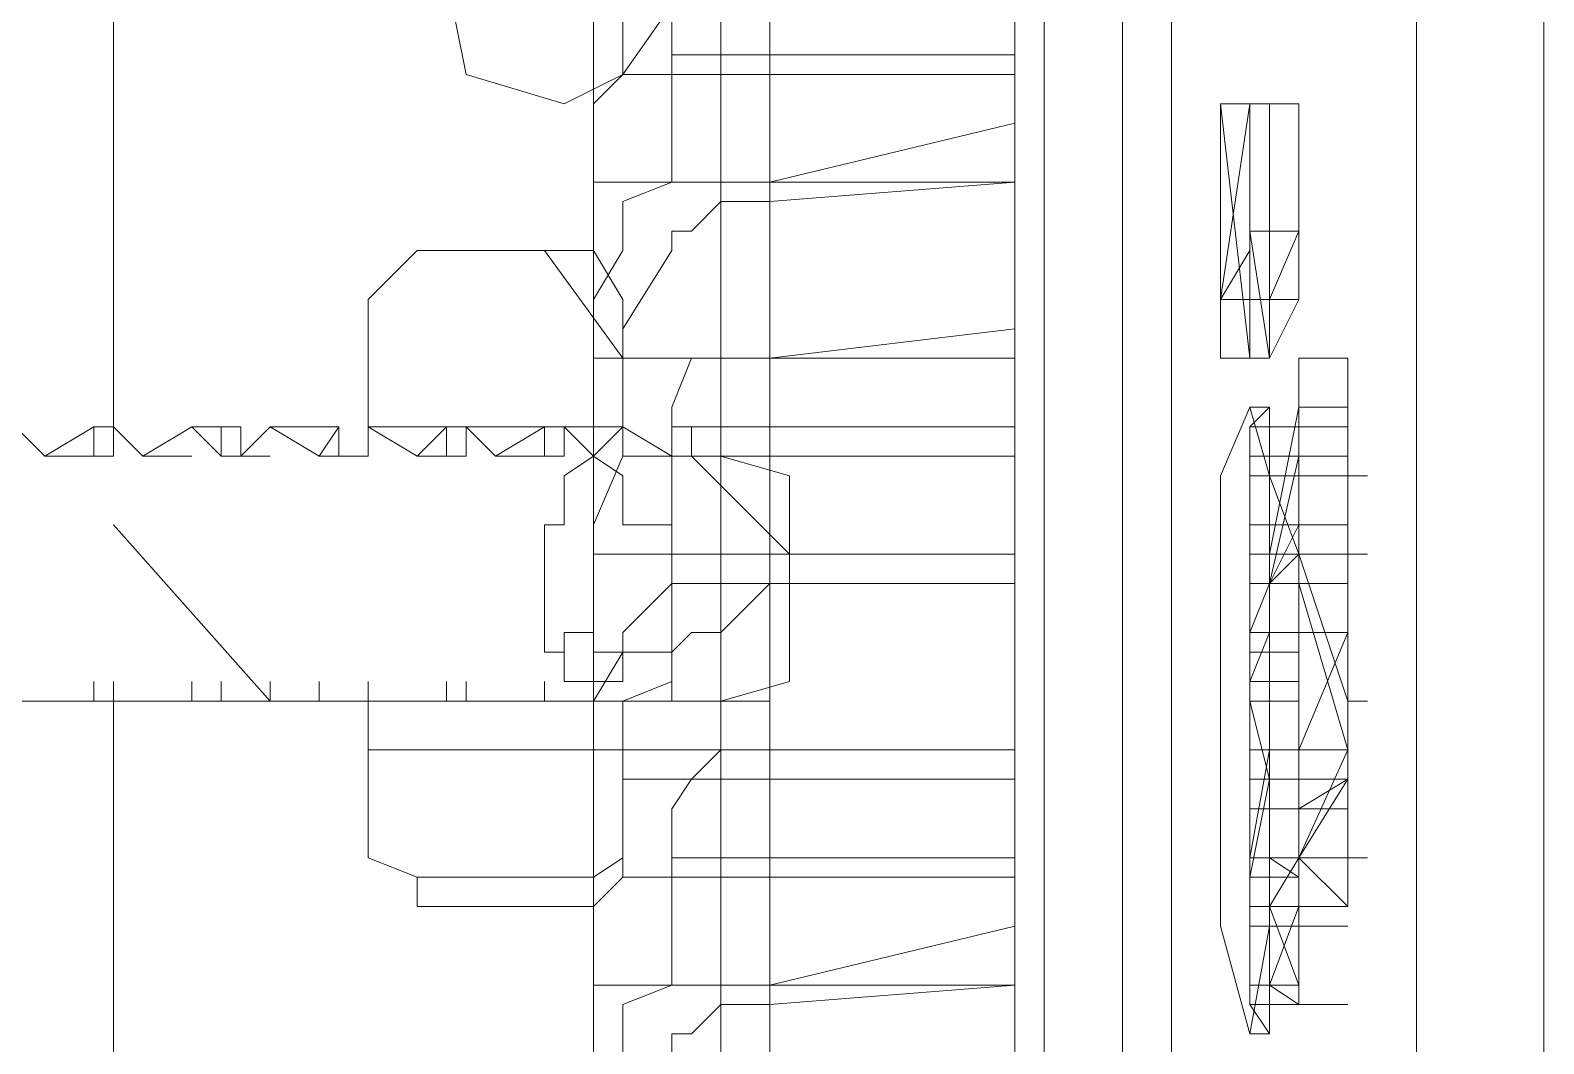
# Model space of a CAD drawing. Header units: millimetres. Extents: x 40 to 176, y -32 to 59.
# Drawn here: x 117.5435 to 117.7593, y -2.0453 to -1.9007 of the extents above; entities that cross this region are included whole.
import ezdxf

# ---------------------------------------------------------------- set-up
doc = ezdxf.new("R2010")
doc.units = ezdxf.units.MM
doc.layers.add('15 - Quadro de medição', color=6, linetype='Continuous')

msp = doc.modelspace()

# ---------------------------------------------------------------- linework, layer by layer
at = {"layer": '15 - Quadro de medição', "color": 7, "linetype": 'Continuous', "lineweight": 20, "true_color": 0x000007}
for points in [[(117.64893, -2.2897), (117.64893, -2.28691), (117.64893, 1.40333)], [(117.64893, 1.25667), (117.64893, -1.96425), (117.64893, -1.96425)], [(117.71737, 1.22874), (117.71318, 1.22455), (117.7062, 1.20639), (117.7062, -2.23243), (117.71737, -2.25478), (117.75927, -2.25478)], [(117.7062, 1.16029), (117.69921, 1.16029), (117.69921, -2.19053), (117.7062, -2.19053)], [(117.55535, -1.29241), (117.55535, -1.96146), (117.55535, -1.96146)], [(117.74112, -2.05365), (117.74112, -1.643), (117.74112, -1.643)], [(117.68804, -1.72541), (117.68804, -2.19053), (117.68804, -2.22545), (117.69223, -2.23942), (117.74112, -2.23942), (117.74112, -2.17936), (117.73832, -2.17936), (117.73832, -2.07879), (117.74112, -2.07879), (117.74112, -2.05365), (117.7495, -2.05365)], [(117.62379, -1.73519), (117.62379, -2.24361), (117.62379, -2.24361)], [(117.64195, -1.74357), (117.64195, -2.2478), (117.64195, -2.2478)], [(117.75927, -2.05784), (117.75927, -1.87905), (117.75927, -1.87905)], [(117.64893, -1.92515), (117.64893, -1.89023), (117.64195, -1.89023), (117.63776, -1.89302), (117.63496, -1.89721), (117.63496, -1.90419), (117.63496, -1.92235), (117.62798, -1.92515), (117.62798, -1.93213), (117.62379, -1.93911), (117.62379, -1.94749)], [(117.68385, -1.91397), (117.68385, -1.89023), (117.68385, -1.89023)], [(117.62798, -1.89302), (117.62798, -1.90699), (117.62798, -1.90699)], [(117.68385, -1.90419), (117.63496, -1.90419), (117.63496, -1.90419)], [(117.64893, -1.92235), (117.62379, -1.92235), (117.62379, -1.91118), (117.62798, -1.90699), (117.68385, -1.90699)], [(117.71737, -1.91118), (117.71318, -1.91118), (117.71318, -1.93911), (117.71737, -1.93911)], [(117.71318, -1.93911), (117.71737, -1.91118), (117.71737, -1.91118)], [(117.71737, -1.94749), (117.71737, -1.91118), (117.71737, -1.93213), (117.71318, -1.93911), (117.71318, -1.91118), (117.71318, -1.94749)], [(117.71318, -1.94749), (117.71318, -1.91118), (117.71318, -1.91118)], [(117.71318, -1.91118), (117.71737, -1.91118), (117.71737, -1.91118)], [(117.71737, -1.94749), (117.71737, -1.91118), (117.71737, -1.91118)], [(117.71737, -1.91118), (117.72016, -1.91118), (117.72016, -1.91118)], [(117.72016, -1.91118), (117.71737, -1.91118), (117.71737, -1.91118)], [(117.72436, -1.91118), (117.72016, -1.91118), (117.72016, -1.91118)], [(117.72016, -1.91118), (117.72436, -1.91118), (117.72436, -1.91118)], [(117.64893, -1.92235), (117.68385, -1.91397), (117.68385, -1.91397)], [(117.68385, -1.91397), (117.68385, -1.9433), (117.68385, -1.9433)], [(117.64893, -1.92235), (117.63496, -1.92235), (117.63496, -1.92235)], [(117.68385, -1.92235), (117.64893, -1.92235), (117.64893, -1.92235)], [(117.68385, -1.92235), (117.64893, -1.92515), (117.64893, -1.92515)], [(117.68385, -1.9433), (117.68385, -1.94749), (117.62798, -1.94749), (117.62798, -1.9433), (117.63496, -1.93213), (117.63496, -1.92934), (117.63776, -1.92934), (117.64195, -1.92515), (117.64893, -1.92515)], [(117.71737, -1.92934), (117.72016, -1.94749), (117.72016, -1.92934), (117.72016, -1.9433), (117.72016, -1.92934)], [(117.72016, -1.92934), (117.72436, -1.92934), (117.72436, -1.92934)], [(117.72436, -1.92934), (117.72016, -1.92934), (117.72016, -1.92934)], [(117.72016, -1.92934), (117.72016, -1.93911), (117.72436, -1.92934)], [(117.72016, -1.93911), (117.72016, -1.92934), (117.72016, -1.92934)], [(117.72436, -1.93911), (117.72436, -1.92934), (117.72436, -1.92934)], [(117.59865, -1.93213), (117.59166, -1.93911), (117.59166, -1.93911)], [(117.59865, -1.93213), (117.62379, -1.93213), (117.62379, -1.93213)], [(117.62798, -1.94749), (117.6168, -1.93213), (117.6168, -1.93213)], [(117.62798, -1.93911), (117.62379, -1.93213), (117.62379, -1.93213)], [(117.59166, -1.95727), (117.59166, -1.93911), (117.59166, -1.93911)], [(117.62798, -1.95727), (117.62798, -1.93911), (117.62798, -1.93911)], [(117.71318, -1.93911), (117.71318, -1.94749), (117.71318, -1.94749)], [(117.71318, -1.93911), (117.71318, -1.94749), (117.71318, -1.94749)], [(117.71737, -1.94749), (117.71318, -1.94749), (117.71318, -1.93911)], [(117.71737, -1.94749), (117.71737, -1.93911), (117.71737, -1.93911)], [(117.71737, -1.94749), (117.71737, -1.93911), (117.71737, -1.93911)], [(117.71737, -1.93911), (117.72016, -1.93911), (117.72016, -1.93911)], [(117.71737, -1.94749), (117.71737, -1.93911), (117.71737, -1.93911)], [(117.72016, -1.93911), (117.72016, -1.94749), (117.72016, -1.94749)], [(117.68385, -1.9433), (117.64893, -1.94749), (117.63776, -1.94749), (117.63496, -1.95448), (117.63496, -1.95727), (117.68385, -1.95727)], [(117.68385, -1.9433), (117.64893, -1.94749), (117.64893, -1.94749)], [(117.64893, -1.94749), (117.62379, -1.94749), (117.62379, -1.94749)], [(117.62798, -1.94749), (117.62798, -1.96146), (117.68385, -1.96146), (117.68385, -1.94749)], [(117.64893, -1.94749), (117.64893, -1.97962), (117.64893, -1.97962)], [(117.71318, -1.94749), (117.71737, -1.94749), (117.71737, -1.94749)], [(117.71737, -1.94749), (117.72016, -1.94749), (117.72016, -1.94749)], [(117.72016, -1.9866), (117.72016, -1.97962), (117.72016, -1.97543), (117.72436, -1.95448), (117.72436, -1.94749)], [(117.72436, -1.94749), (117.73134, -1.94749), (117.73134, -1.94749)], [(117.73134, -1.95448), (117.73134, -1.94749), (117.72436, -1.94749), (117.72436, -1.95448), (117.72436, -1.94749)], [(117.73134, -1.95448), (117.73134, -1.94749), (117.72436, -1.94749), (117.72436, -1.95448)], [(117.72436, -1.94749), (117.72436, -1.95448), (117.72436, -1.95448)], [(117.72436, -1.94749), (117.72436, -1.95448), (117.72436, -1.95448)], [(117.72436, -1.94749), (117.73134, -1.94749), (117.73134, -1.94749)], [(117.72016, -1.95448), (117.71737, -1.95448), (117.71737, -1.95448)], [(117.72016, -1.97543), (117.72436, -1.97543), (117.72436, -1.95448)], [(117.72436, -1.96425), (117.72436, -1.95448), (117.73134, -1.95448)], [(117.73134, -1.95448), (117.73134, -1.96425), (117.73134, -1.96425)], [(117.50925, -1.99638), (117.64195, -1.99638), (117.65172, -1.99359), (117.65172, -1.96425), (117.64195, -1.96146), (117.63776, -1.96146), (117.63776, -1.95727), (117.63496, -1.95727), (117.63496, -1.96146), (117.62798, -1.95727), (117.62379, -1.96146), (117.6196, -1.95727), (117.6196, -1.96146), (117.6168, -1.96146), (117.6168, -1.95727), (117.60982, -1.96146), (117.60563, -1.95727), (117.60563, -1.96146), (117.60284, -1.96146), (117.60284, -1.95727), (117.59865, -1.96146), (117.59166, -1.95727), (117.59166, -1.96146), (117.58747, -1.96146), (117.58747, -1.95727), (117.58468, -1.96146), (117.5777, -1.95727), (117.57351, -1.96146), (117.57351, -1.95727), (117.57071, -1.95727), (117.57071, -1.96146), (117.56652, -1.95727), (117.55954, -1.96146), (117.55535, -1.95727), (117.55535, -1.96146), (117.55255, -1.96146), (117.55255, -1.95727), (117.54557, -1.96146), (117.54138, -1.95727)], [(117.55255, -1.95727), (117.55535, -1.95727), (117.55535, -1.95727)], [(117.55535, -1.96146), (117.55535, -1.95727), (117.55535, -1.95727)], [(117.56652, -1.95727), (117.57071, -1.95727), (117.57071, -1.95727)], [(117.57071, -1.95727), (117.57351, -1.95727), (117.57351, -1.95727)], [(117.5777, -1.95727), (117.58468, -1.95727), (117.58468, -1.95727)], [(117.58468, -1.95727), (117.58747, -1.95727), (117.58747, -1.95727)], [(117.58747, -1.96146), (117.59166, -1.96146), (117.59166, -1.95727)], [(117.59166, -1.95727), (117.59865, -1.95727), (117.59865, -1.95727)], [(117.59166, -1.95727), (117.62379, -1.95727), (117.62379, -1.95727)], [(117.59166, -1.96146), (117.59166, -1.95727), (117.59166, -1.95727)], [(117.60284, -1.95727), (117.60563, -1.95727), (117.60563, -1.95727)], [(117.60563, -1.96146), (117.60563, -1.95727), (117.60563, -1.95727)], [(117.6168, -1.95727), (117.6196, -1.95727), (117.6196, -1.95727)], [(117.62379, -1.95727), (117.62798, -1.95727), (117.62798, -1.95727)], [(117.62379, -1.95727), (117.62379, -1.96146), (117.62379, -1.96146)], [(117.62798, -1.96146), (117.62798, -1.95727), (117.62798, -1.95727)], [(117.62798, -1.96146), (117.62798, -1.95727), (117.62798, -1.95727)], [(117.63496, -1.97962), (117.63496, -1.95727), (117.63496, -1.95727)], [(117.71737, -1.95727), (117.71737, -1.97124), (117.71737, -1.97124)], [(117.72016, -1.97124), (117.72016, -1.95727), (117.72436, -1.95727), (117.72436, -1.97124)], [(117.72016, -1.95727), (117.72436, -1.95727), (117.72436, -1.95727)], [(117.72016, -1.95727), (117.72016, -1.97543), (117.72016, -1.97543)], [(117.72016, -1.97124), (117.72016, -1.95727), (117.72016, -1.95727)], [(117.72436, -1.95727), (117.72016, -1.95727), (117.72016, -1.95727)], [(117.72436, -1.95727), (117.72016, -1.95727), (117.72016, -1.95727)], [(117.72016, -1.95727), (117.72436, -1.95727), (117.72436, -1.95727)], [(117.72016, -1.95727), (117.72016, -1.97543), (117.72016, -1.97124), (117.72436, -1.97124)], [(117.72016, -1.95727), (117.72436, -1.95727), (117.72436, -1.95727)], [(117.72436, -1.95727), (117.72016, -1.95727), (117.72016, -1.95727)], [(117.72436, -1.95727), (117.72436, -1.97543), (117.72016, -1.97543), (117.72016, -1.97962)], [(117.72436, -1.95727), (117.72436, -1.96146), (117.72436, -1.96146)], [(117.72436, -1.95727), (117.72436, -1.96146), (117.73134, -1.96146), (117.73134, -1.95727), (117.72436, -1.95727), (117.72436, -1.96146)], [(117.73134, -1.97543), (117.73134, -1.96146), (117.73134, -1.95727), (117.72436, -1.95727), (117.72436, -1.96146)], [(117.72436, -1.97543), (117.72436, -1.95727), (117.72436, -1.95727)], [(117.72436, -1.95727), (117.72436, -1.96146), (117.72436, -1.96146)], [(117.72436, -1.95727), (117.73134, -1.95727), (117.73134, -1.95727)], [(117.54557, -1.96146), (117.55255, -1.96146), (117.55255, -1.96146)], [(117.55954, -1.96146), (117.56652, -1.96146), (117.56652, -1.96146)], [(117.57071, -1.96146), (117.57351, -1.96146), (117.57351, -1.96146)], [(117.57351, -1.96146), (117.5777, -1.96146), (117.5777, -1.96146)], [(117.58468, -1.96146), (117.58747, -1.96146), (117.58747, -1.96146)], [(117.59865, -1.96146), (117.60284, -1.96146), (117.60284, -1.96146)], [(117.60982, -1.96146), (117.6168, -1.96146), (117.6168, -1.96146)], [(117.62798, -1.96146), (117.62379, -1.97124), (117.62379, -1.97543)], [(117.63776, -1.96146), (117.64195, -1.96146), (117.64893, -1.96146)], [(117.65172, -1.97543), (117.63776, -1.96146), (117.63776, -1.96146)], [(117.68385, -1.96146), (117.68385, -1.97543), (117.68385, -1.97543)], [(117.71737, -1.96425), (117.71737, -1.96146), (117.72016, -1.96146)], [(117.71737, -1.96146), (117.72016, -1.96146), (117.72436, -1.96146)], [(117.72016, -1.96146), (117.71737, -1.96146), (117.71737, -1.96146)], [(117.72016, -1.96146), (117.71737, -1.96146), (117.71737, -1.96146)], [(117.72016, -1.97124), (117.72016, -1.96146), (117.72436, -1.96146)], [(117.72016, -1.97962), (117.72436, -1.96146), (117.72436, -1.96146)], [(117.72436, -1.96146), (117.72436, -1.97962), (117.72436, -1.97962)], [(117.72436, -1.96146), (117.73134, -1.96146), (117.73134, -1.96146)], [(117.71737, -1.96425), (117.71737, -1.97543), (117.72016, -1.97543), (117.72016, -1.96425)], [(117.72016, -1.97543), (117.71737, -1.97543), (117.71737, -1.96425), (117.72016, -1.96425)], [(117.72016, -1.96425), (117.71737, -1.96425), (117.71737, -1.96425)], [(117.71737, -1.96425), (117.71737, -1.97124), (117.72016, -1.97124), (117.72016, -1.96425)], [(117.71737, -1.96425), (117.71737, -1.97543), (117.72016, -1.97543)], [(117.71737, -1.97124), (117.71737, -1.96425), (117.72016, -1.96425), (117.72016, -1.97543)], [(117.72436, -1.96425), (117.72016, -1.96425), (117.72016, -1.96425)], [(117.72436, -1.96425), (117.72436, -1.97962), (117.72016, -1.97962), (117.72016, -1.96425)], [(117.72436, -1.97543), (117.73134, -1.97543), (117.73134, -1.96425)], [(117.73134, -1.96425), (117.72436, -1.96425), (117.72436, -1.97543)], [(117.72436, -1.96425), (117.73134, -1.96425), (117.73134, -1.96425)], [(117.72436, -1.96425), (117.73134, -1.96425), (117.73134, -1.96425)], [(117.73134, -1.96425), (117.73413, -1.96425), (117.73413, -1.96425)], [(117.58468, -1.99638), (117.5777, -1.99638), (117.55535, -1.97124)], [(117.72016, -1.97124), (117.72016, -1.97543), (117.72016, -1.97124), (117.71737, -1.97124), (117.71737, -1.97543)], [(117.72016, -1.97124), (117.72436, -1.97124), (117.72436, -1.97124)], [(117.72016, -1.97124), (117.72436, -1.97124), (117.72436, -1.97124)], [(117.72016, -1.97124), (117.72436, -1.97124), (117.72436, -1.97124)], [(117.72016, -1.97124), (117.72436, -1.97124), (117.72436, -1.97124)], [(117.72016, -1.97124), (117.72436, -1.97124), (117.72436, -1.97124)], [(117.72016, -1.97124), (117.72436, -1.97124), (117.72436, -1.97124)], [(117.72436, -1.97124), (117.72016, -1.97962), (117.72016, -1.97543)], [(117.72016, -1.97124), (117.72436, -1.97124), (117.72436, -1.97124)], [(117.73134, -1.97124), (117.72436, -1.97124), (117.72436, -1.97124)], [(117.72436, -1.97124), (117.72436, -1.9866), (117.72436, -1.97962), (117.72436, -1.9894), (117.72436, -1.97543), (117.72436, -1.97962)], [(117.72436, -1.97124), (117.72436, -1.97962), (117.72436, -1.97962)], [(117.64893, -1.97543), (117.62379, -1.97543), (117.62379, -1.97543)], [(117.64893, -1.97543), (117.68385, -1.97543), (117.68385, -1.97543)], [(117.68385, -1.97543), (117.68385, -2.00336), (117.68385, -2.00336)], [(117.72016, -1.97543), (117.72016, -2.02152), (117.71737, -2.02152), (117.71737, -1.97543), (117.72016, -1.97543), (117.72016, -1.9866), (117.71737, -1.99359), (117.71737, -1.99638), (117.72016, -2.00755), (117.72016, -2.02152)], [(117.72016, -1.97543), (117.72016, -1.9866), (117.71737, -1.99359), (117.71737, -1.99638), (117.72016, -2.00755), (117.72016, -2.02152)], [(117.71737, -1.97543), (117.72016, -1.97543), (117.72016, -1.97543)], [(117.71737, -1.97543), (117.72016, -1.97543), (117.72016, -1.97543)], [(117.72016, -1.97962), (117.72436, -1.97962), (117.72436, -1.97543)], [(117.72016, -1.97543), (117.72436, -1.97543), (117.72436, -1.97543)], [(117.72016, -1.97543), (117.72436, -1.97543), (117.72436, -1.97962), (117.72016, -1.97962)], [(117.72436, -1.97543), (117.72016, -1.97543), (117.72016, -1.97543)], [(117.72016, -1.97543), (117.72436, -1.97543), (117.72436, -1.97543)], [(117.72436, -1.97962), (117.72436, -1.97543), (117.72436, -1.97543)], [(117.72436, -1.97543), (117.73134, -1.97543), (117.73134, -1.99638)], [(117.73134, -1.97543), (117.72436, -1.97543), (117.72436, -1.97543)], [(117.72436, -1.97543), (117.72436, -1.97962), (117.72436, -1.97962)], [(117.72436, -1.97543), (117.73134, -1.97543), (117.73134, -1.97543)], [(117.72436, -1.97543), (117.73134, -1.97543), (117.73134, -1.97543)], [(117.73134, -1.99638), (117.72436, -1.97543), (117.72436, -1.97543)], [(117.72436, -1.97543), (117.73134, -1.97543), (117.73134, -1.97543)], [(117.73134, -1.97962), (117.73134, -1.97543), (117.73134, -1.97543)], [(117.73134, -1.97543), (117.73413, -1.97543), (117.73413, -1.97543)], [(117.64893, -1.97962), (117.63496, -1.97962), (117.62798, -1.9866), (117.62798, -1.9894), (117.62379, -1.99638), (117.62379, -2.00336)], [(117.68385, -2.00755), (117.62798, -2.00755), (117.62798, -1.99638), (117.63496, -1.99359), (117.63496, -1.9894), (117.63776, -1.9866), (117.64195, -1.9866), (117.64893, -1.97962)], [(117.68385, -1.97962), (117.64893, -1.97962), (117.64893, -1.97962)], [(117.68385, -1.97962), (117.64893, -1.97962), (117.64893, -1.97962)], [(117.72016, -1.9866), (117.71737, -1.9866), (117.71737, -1.97962)], [(117.71737, -1.9866), (117.71737, -1.97962), (117.72016, -1.97962), (117.72016, -1.9866)], [(117.72016, -1.97962), (117.72016, -1.9894), (117.72016, -1.97962), (117.71737, -1.9866), (117.71737, -1.97962), (117.72016, -1.97962), (117.72016, -1.9894)], [(117.71737, -1.9894), (117.71737, -1.97962), (117.71737, -1.97962)], [(117.71737, -1.97962), (117.71737, -1.9894), (117.71737, -1.9894)], [(117.71737, -1.9866), (117.71737, -1.97962), (117.71737, -1.97962)], [(117.72016, -1.97962), (117.71737, -1.97962), (117.71737, -1.97962)], [(117.71737, -1.97962), (117.71737, -1.9866), (117.71737, -1.9866)], [(117.71737, -1.97962), (117.72016, -1.97962), (117.72016, -1.97962)], [(117.71737, -1.97962), (117.72016, -1.97962), (117.72016, -1.97962)], [(117.71737, -1.97962), (117.72016, -1.97962), (117.72436, -1.97962)], [(117.72016, -1.97962), (117.71737, -1.97962), (117.71737, -1.97962)], [(117.72016, -1.97962), (117.71737, -1.97962), (117.71737, -1.97962)], [(117.72016, -1.97962), (117.72436, -1.97962), (117.72436, -1.97962)], [(117.72016, -1.97962), (117.72016, -1.9894), (117.72436, -1.9894), (117.72436, -1.97962)], [(117.72016, -1.97962), (117.72436, -1.97962), (117.72436, -1.9866)], [(117.72016, -1.97962), (117.72016, -1.9894), (117.72016, -1.9894)], [(117.72016, -1.9894), (117.72016, -1.97962), (117.72016, -1.9866)], [(117.72016, -1.99359), (117.72016, -1.9894), (117.72016, -1.97962)], [(117.72016, -1.97962), (117.72436, -1.97962), (117.72436, -1.97962)], [(117.72016, -1.97962), (117.72016, -1.99359), (117.72016, -1.9894), (117.72016, -1.99638)], [(117.72016, -1.9866), (117.72436, -1.9866), (117.72436, -1.97962)], [(117.72016, -1.9866), (117.72016, -1.97962), (117.72436, -1.97962), (117.72436, -1.9866)], [(117.72436, -1.97962), (117.73134, -1.97962), (117.73134, -1.97962)], [(117.72436, -1.9866), (117.72436, -1.97962), (117.73134, -1.97962), (117.73134, -1.9866), (117.72436, -2.00336)], [(117.72436, -2.01873), (117.72436, -1.99638), (117.72436, -1.97962), (117.72436, -1.99359)], [(117.72436, -1.97962), (117.73134, -1.97962), (117.73134, -1.97962)], [(117.72436, -1.97962), (117.73134, -1.97962), (117.73134, -1.97962)], [(117.73134, -2.00336), (117.72436, -1.97962), (117.72436, -1.97962)], [(117.73134, -1.97962), (117.72436, -1.97962), (117.72436, -1.97962)], [(117.72436, -1.97962), (117.73134, -1.97962), (117.73134, -1.97962)], [(117.73134, -1.97962), (117.73134, -2.00336), (117.73134, -2.00336)], [(117.6196, -1.9894), (117.6196, -1.9866), (117.62379, -1.9866), (117.62379, -1.9894), (117.62798, -1.9894)], [(117.72016, -1.9894), (117.71737, -1.9894), (117.71737, -1.9866)], [(117.71737, -1.9894), (117.71737, -1.9866), (117.72016, -1.9866), (117.72016, -1.9894)], [(117.71737, -1.9894), (117.71737, -1.9866), (117.71737, -1.9866)], [(117.72016, -1.99638), (117.72016, -1.9866), (117.72016, -1.9866)], [(117.72436, -1.9866), (117.72016, -1.9866), (117.72016, -1.9866)], [(117.72436, -1.9866), (117.72016, -1.9866), (117.72016, -1.9866)], [(117.72436, -1.9894), (117.72436, -1.9866), (117.72016, -1.9866), (117.72016, -1.9894)], [(117.72016, -1.9894), (117.72016, -1.9866), (117.72016, -1.9866)], [(117.72016, -1.9866), (117.72016, -1.9894), (117.72016, -1.9894)], [(117.72016, -1.9866), (117.72016, -1.9894), (117.72016, -1.9894)], [(117.72016, -1.9866), (117.72016, -1.9894), (117.72016, -1.9894)], [(117.72436, -1.9866), (117.72016, -1.9866), (117.72016, -1.9866)], [(117.72016, -1.9866), (117.72436, -1.9866), (117.72436, -1.9866)], [(117.72436, -1.9866), (117.72436, -2.00336), (117.72436, -2.00336)], [(117.72436, -1.9866), (117.73134, -1.9866), (117.73134, -1.9866)], [(117.73134, -1.9866), (117.72436, -1.9866), (117.72436, -1.9866)], [(117.72436, -1.9866), (117.73134, -1.9866), (117.73134, -1.9866)], [(117.72436, -1.9866), (117.72436, -1.9894), (117.72436, -1.9894)], [(117.62379, -1.9894), (117.62379, -1.99359), (117.62379, -1.99359)], [(117.62798, -1.99359), (117.62798, -1.9894), (117.62798, -1.9894)], [(117.62798, -1.9894), (117.63496, -1.9894), (117.63496, -1.9894)], [(117.71737, -1.9894), (117.72016, -1.9894), (117.72016, -1.9894)], [(117.72016, -1.9894), (117.72016, -1.99359), (117.71737, -1.99359)], [(117.71737, -1.9894), (117.72016, -1.9894), (117.72016, -1.9894)], [(117.71737, -1.9894), (117.72016, -1.9894), (117.72016, -1.9894)], [(117.72436, -1.9894), (117.72016, -1.9894), (117.72016, -1.9894)], [(117.72436, -1.9894), (117.72016, -1.9894), (117.72016, -1.9894)], [(117.72016, -2.00336), (117.72436, -2.00336), (117.72436, -1.9894)], [(117.72016, -1.9894), (117.72436, -1.9894), (117.72436, -1.9894)], [(117.72016, -1.9894), (117.72016, -1.99359), (117.72016, -1.99359)], [(117.72016, -1.9894), (117.72436, -1.9894), (117.72436, -1.9894)], [(117.72436, -2.00336), (117.72436, -1.9894), (117.72436, -1.9894)], [(117.72436, -1.99359), (117.72436, -1.9894), (117.72436, -1.9894)], [(117.72436, -1.99638), (117.72436, -2.00336), (117.72436, -1.9894)], [(117.54557, -1.99638), (117.55255, -1.99638), (117.55255, -1.99359)], [(117.55535, -1.99638), (117.55535, -1.99359), (117.55535, -1.99359)], [(117.55954, -1.99638), (117.56652, -1.99638), (117.56652, -1.99359)], [(117.57071, -1.99638), (117.57071, -1.99359), (117.57071, -1.99359)], [(117.57351, -1.99638), (117.5777, -1.99638), (117.5777, -1.99359)], [(117.58468, -1.99638), (117.58468, -1.99359), (117.58468, -1.99359)], [(117.58747, -1.99638), (117.59166, -1.99638), (117.59166, -1.99359)], [(117.59865, -1.99638), (117.60284, -1.99638), (117.60284, -1.99359)], [(117.60563, -1.99638), (117.60563, -1.99359), (117.60563, -1.99359)], [(117.60982, -1.99638), (117.6168, -1.99638), (117.6168, -1.99359)], [(117.63496, -1.99638), (117.63496, -1.99359), (117.63496, -1.99359)], [(117.64893, -1.99359), (117.64893, -2.25478), (117.64893, -2.25478)], [(117.71737, -2.00336), (117.71737, -1.99359), (117.71737, -1.99359)], [(117.71737, -1.99359), (117.71737, -2.00336), (117.71737, -2.00336)], [(117.72016, -1.99638), (117.71737, -1.99638), (117.71737, -1.99359)], [(117.71737, -1.99359), (117.72016, -1.99359), (117.72016, -1.99359)], [(117.71737, -1.99638), (117.71737, -1.99359), (117.71737, -1.99359)], [(117.71737, -1.99359), (117.72016, -1.99359), (117.72016, -1.99359)], [(117.71737, -1.99359), (117.72016, -1.99359), (117.72436, -1.99359)], [(117.71737, -1.99359), (117.71737, -1.99638), (117.71737, -1.99638)], [(117.72016, -1.99638), (117.72016, -2.00336), (117.72016, -1.99359), (117.72016, -2.00336)], [(117.72016, -1.99359), (117.72016, -2.00336), (117.72016, -2.00336)], [(117.72016, -1.99359), (117.72436, -1.99359), (117.72436, -1.99359)], [(117.72016, -1.99359), (117.72016, -1.99638), (117.72016, -1.99638)], [(117.72436, -1.99359), (117.72016, -1.99359), (117.72016, -1.99359)], [(117.72016, -1.99638), (117.72016, -1.99359), (117.72016, -1.99359)], [(117.55535, -1.99638), (117.55535, -2.1612), (117.55535, -2.1612)], [(117.59166, -1.99638), (117.59166, -2.00336), (117.59166, -2.00336)], [(117.59166, -2.00336), (117.59166, -1.99638), (117.59166, -1.99638)], [(117.6196, -1.99638), (117.62379, -1.99638), (117.62798, -1.99638)], [(117.6196, -1.99638), (117.62379, -1.99638), (117.62379, -1.99638)], [(117.6196, -1.99638), (117.62379, -1.99638), (117.62379, -1.99638)], [(117.62379, -1.99638), (117.62798, -1.99638), (117.63496, -1.99638)], [(117.62379, -1.99638), (117.62379, -2.00336), (117.62379, -2.00336)], [(117.62798, -2.00336), (117.62798, -1.99638), (117.62798, -1.99638)], [(117.64195, -1.99638), (117.64893, -1.99638), (117.64893, -1.99638)], [(117.64195, -1.99638), (117.64893, -1.99638), (117.64893, -1.99638)], [(117.71737, -2.00336), (117.71737, -1.99638), (117.72016, -1.99638), (117.72016, -2.00336)], [(117.71737, -1.99638), (117.71737, -2.00336), (117.72016, -2.00336), (117.72016, -1.99638)], [(117.72016, -2.00336), (117.72016, -1.99638), (117.71737, -1.99638), (117.71737, -2.00336)], [(117.71737, -2.00336), (117.71737, -1.99638), (117.71737, -1.99638)], [(117.71737, -1.99638), (117.71737, -2.00336), (117.71737, -2.00336)], [(117.72016, -2.00336), (117.72016, -1.99638), (117.72016, -2.01873)], [(117.72436, -1.99638), (117.72016, -1.99638), (117.72016, -1.99638)], [(117.72016, -2.01873), (117.72016, -1.99638), (117.72016, -1.99638)], [(117.72016, -2.00336), (117.72016, -1.99638), (117.72436, -1.99638), (117.72436, -2.00336)], [(117.72436, -1.99638), (117.72016, -1.99638), (117.72016, -1.99638)], [(117.72436, -1.99638), (117.72436, -2.00336), (117.72016, -2.00336), (117.72016, -1.99638)], [(117.72016, -1.99638), (117.72016, -2.00336), (117.72436, -2.00336), (117.72436, -2.00755)], [(117.72016, -1.99638), (117.72016, -2.00336), (117.72016, -2.00336)], [(117.72016, -1.99638), (117.72016, -2.00755), (117.72016, -2.00755)], [(117.72016, -1.99638), (117.72436, -1.99638), (117.72436, -2.00336)], [(117.72016, -1.99638), (117.72016, -2.00755), (117.72436, -2.00755)], [(117.72016, -1.99638), (117.72436, -1.99638), (117.72436, -1.99638)], [(117.72436, -1.99638), (117.72436, -2.00336), (117.72436, -2.00336)], [(117.73134, -2.01873), (117.73134, -1.99638), (117.73134, -2.00336)], [(117.73134, -1.99638), (117.73134, -2.00336), (117.73134, -2.00336)], [(117.73134, -1.99638), (117.73413, -1.99638), (117.73413, -1.99638)], [(117.59166, -2.00336), (117.59865, -2.00336), (117.59865, -2.00336)], [(117.62379, -2.00336), (117.59166, -2.00336), (117.59166, -2.00336)], [(117.59166, -2.01873), (117.59166, -2.00336), (117.59166, -2.00336)], [(117.62379, -2.00336), (117.62798, -2.00336), (117.62798, -2.00336)], [(117.64893, -2.03968), (117.64893, -2.00336), (117.64195, -2.00336), (117.63776, -2.00755), (117.63496, -2.01174), (117.63496, -2.01873), (117.63496, -2.03689), (117.62798, -2.03968), (117.62798, -2.04666), (117.62379, -2.05365), (117.62379, -2.06063)], [(117.64893, -2.00336), (117.62379, -2.00336), (117.62379, -2.00336)], [(117.62798, -2.01873), (117.62798, -2.00336), (117.62798, -2.00336)], [(117.68385, -2.00336), (117.64893, -2.00336), (117.64893, -2.00336)], [(117.64893, -2.00336), (117.68385, -2.00336), (117.68385, -2.00336)], [(117.68385, -2.02851), (117.68385, -2.00336), (117.68385, -2.00336)], [(117.71737, -2.00336), (117.71737, -2.01174), (117.72016, -2.01174), (117.72016, -2.00336)], [(117.71737, -2.00336), (117.72016, -2.00336), (117.72016, -2.00336)], [(117.72436, -2.01873), (117.72436, -2.00336), (117.72016, -2.00336)], [(117.72436, -2.00336), (117.72016, -2.00336), (117.72016, -2.00336)], [(117.72436, -2.00336), (117.72016, -2.00336), (117.72016, -2.00336)], [(117.72436, -2.01174), (117.72016, -2.01174), (117.72016, -2.00336)], [(117.72436, -2.00336), (117.72016, -2.00336), (117.72016, -2.00336)], [(117.72016, -2.00336), (117.72016, -2.01174), (117.72016, -2.01174)], [(117.72016, -2.01174), (117.72016, -2.00336), (117.72436, -2.00336)], [(117.72436, -2.00336), (117.72436, -2.01174), (117.72436, -2.01174)], [(117.72436, -2.00336), (117.73134, -2.00336), (117.73134, -2.00336)], [(117.73134, -2.00336), (117.73134, -2.01174), (117.73134, -2.00755), (117.72436, -2.01873), (117.73134, -2.02571), (117.73134, -2.01873)], [(117.73134, -2.00336), (117.72436, -2.01873), (117.72436, -2.01873)], [(117.73134, -2.00336), (117.72436, -2.01873), (117.72436, -2.02571)], [(117.72436, -2.00336), (117.73134, -2.00336), (117.73134, -2.00336)], [(117.72436, -2.02152), (117.72436, -2.00336), (117.72436, -2.00336)], [(117.72436, -2.00336), (117.73134, -2.00336), (117.73134, -2.00336)], [(117.73134, -2.00755), (117.73134, -2.00336), (117.73134, -2.00336)], [(117.73134, -2.00755), (117.73134, -2.00336), (117.73134, -2.00336)], [(117.62798, -2.00755), (117.62798, -2.02152), (117.62798, -2.02152)], [(117.71737, -2.00755), (117.71737, -2.01174), (117.71737, -2.01174)], [(117.72016, -2.00755), (117.72016, -2.01174), (117.72016, -2.01174)], [(117.72016, -2.01873), (117.72016, -2.00755), (117.72016, -2.02152)], [(117.72436, -2.01873), (117.72016, -2.01873), (117.72016, -2.00755), (117.72016, -2.01873), (117.72436, -2.02152)], [(117.72016, -2.00755), (117.72016, -2.01174), (117.72016, -2.01174)], [(117.72436, -2.01873), (117.72016, -2.01873), (117.72016, -2.00755)], [(117.72016, -2.00755), (117.72016, -2.01174), (117.72016, -2.01174)], [(117.72436, -2.01174), (117.72436, -2.00755), (117.72436, -2.00755)], [(117.73134, -2.00755), (117.72436, -2.00755), (117.72436, -2.00755)], [(117.72436, -2.01873), (117.72436, -2.00755), (117.72436, -2.00755)], [(117.72436, -2.01174), (117.73134, -2.00755), (117.73134, -2.00755)], [(117.72436, -2.01174), (117.73134, -2.00755), (117.73134, -2.00755)], [(117.72016, -2.01174), (117.71737, -2.01174), (117.71737, -2.01174)], [(117.72436, -2.01873), (117.72016, -2.02571), (117.72436, -2.01873), (117.72016, -2.01873), (117.72016, -2.01174), (117.72016, -2.02152)], [(117.72436, -2.01174), (117.72016, -2.01174), (117.72016, -2.01174)], [(117.72016, -2.01174), (117.72016, -2.01873), (117.72436, -2.02152)], [(117.72016, -2.02152), (117.72016, -2.01174), (117.72436, -2.01174), (117.72436, -2.02152)], [(117.72436, -2.01174), (117.72016, -2.01174), (117.72016, -2.01174)], [(117.72016, -2.01174), (117.72436, -2.01174), (117.72436, -2.01174)], [(117.72016, -2.01174), (117.72436, -2.01174), (117.72436, -2.01174)], [(117.72016, -2.01873), (117.72016, -2.01174), (117.72016, -2.01174)], [(117.72436, -2.01174), (117.72016, -2.01174), (117.72016, -2.01174)], [(117.72436, -2.01174), (117.72436, -2.01873), (117.72436, -2.01873)], [(117.72436, -2.01174), (117.73134, -2.01174), (117.73134, -2.01174)], [(117.72436, -2.01174), (117.72436, -2.01873), (117.72436, -2.01873)], [(117.73134, -2.01174), (117.72436, -2.01174), (117.72436, -2.01174)], [(117.72436, -2.01873), (117.72436, -2.01174), (117.72436, -2.01174)], [(117.72436, -2.01174), (117.72436, -2.01873), (117.72436, -2.01873)], [(117.72436, -2.02152), (117.72436, -2.01174), (117.72436, -2.01174)], [(117.59865, -2.02571), (117.59865, -2.02152), (117.59166, -2.01873)], [(117.62798, -2.01873), (117.62379, -2.02152), (117.62379, -2.02571)], [(117.68385, -2.01873), (117.63496, -2.01873), (117.63496, -2.01873)], [(117.71737, -2.01873), (117.71737, -2.02152), (117.71737, -2.02152)], [(117.72016, -2.02571), (117.72016, -2.01873), (117.71737, -2.01873), (117.71737, -2.02571)], [(117.71737, -2.01873), (117.72016, -2.01873), (117.72016, -2.01873)], [(117.72016, -2.01873), (117.72016, -2.02571), (117.71737, -2.02571), (117.71737, -2.01873)], [(117.72436, -2.01873), (117.72016, -2.01873), (117.72016, -2.01873)], [(117.73134, -2.01873), (117.72436, -2.01873), (117.72016, -2.01873)], [(117.72436, -2.01873), (117.72436, -2.02571), (117.72016, -2.02571)], [(117.72436, -2.01873), (117.72436, -2.02152), (117.72016, -2.02152)], [(117.72436, -2.01873), (117.73134, -2.01873), (117.73134, -2.01873)], [(117.73134, -2.01873), (117.72436, -2.01873), (117.72436, -2.01873)], [(117.72436, -2.02152), (117.72436, -2.01873), (117.72436, -2.01873)], [(117.72436, -2.01873), (117.72436, -2.02571), (117.72436, -2.02571)], [(117.72436, -2.01873), (117.73134, -2.01873), (117.73134, -2.01873)], [(117.72436, -2.01873), (117.72436, -2.02571), (117.73134, -2.02571)], [(117.73134, -2.01873), (117.73413, -2.01873), (117.73413, -2.01873)], [(117.62379, -2.02152), (117.59865, -2.02152), (117.59865, -2.02152)], [(117.68385, -2.02152), (117.62798, -2.02152), (117.62379, -2.02571), (117.62379, -2.03689), (117.64893, -2.03689)], [(117.71737, -2.02152), (117.71737, -2.02851), (117.72016, -2.02851), (117.72016, -2.02152)], [(117.71737, -2.02152), (117.72016, -2.02152), (117.72016, -2.02152)], [(117.71737, -2.02571), (117.71737, -2.02152), (117.71737, -2.02152)], [(117.71737, -2.02851), (117.71737, -2.03968), (117.71737, -2.03689), (117.71737, -2.03968), (117.71737, -2.02152), (117.71737, -2.02571)], [(117.71737, -2.02152), (117.72016, -2.02152), (117.72016, -2.02152)], [(117.71737, -2.02152), (117.72016, -2.02152), (117.72016, -2.02571)], [(117.72016, -2.02571), (117.71737, -2.02571), (117.71737, -2.02152)], [(117.72016, -2.02152), (117.71737, -2.02152), (117.71737, -2.02152)], [(117.72016, -2.02152), (117.71737, -2.02152), (117.71737, -2.02152)], [(117.72016, -2.03689), (117.72016, -2.03968), (117.72016, -2.02851), (117.72016, -2.02571), (117.72016, -2.02152)], [(117.72016, -2.02152), (117.72016, -2.02571), (117.72016, -2.02571)], [(117.72016, -2.03689), (117.72016, -2.02851), (117.72016, -2.03689), (117.72016, -2.02571), (117.72016, -2.02851), (117.72016, -2.02152), (117.72016, -2.02571)], [(117.72016, -2.02152), (117.72436, -2.02152), (117.72436, -2.02152)], [(117.72016, -2.02152), (117.72436, -2.02152), (117.72436, -2.02152)], [(117.72436, -2.02152), (117.72436, -2.02571), (117.72016, -2.02571), (117.72016, -2.02152)], [(117.72016, -2.02152), (117.72436, -2.02152), (117.72436, -2.02152)], [(117.72016, -2.02152), (117.72436, -2.02152), (117.72436, -2.02152)], [(117.72016, -2.02152), (117.72016, -2.02571), (117.72016, -2.02571)], [(117.72016, -2.02152), (117.72436, -2.02152), (117.72436, -2.02152)], [(117.72436, -2.02152), (117.72016, -2.02152), (117.72016, -2.02152)], [(117.72016, -2.02152), (117.72436, -2.02152), (117.72436, -2.02152)], [(117.72436, -2.02571), (117.72436, -2.02152), (117.72436, -2.02152)], [(117.72436, -2.02571), (117.72436, -2.02152), (117.72436, -2.02152)], [(117.62379, -2.02571), (117.59865, -2.02571), (117.59865, -2.02571)], [(117.62379, -2.02571), (117.59865, -2.02571), (117.59865, -2.02571)], [(117.71737, -2.02851), (117.71737, -2.02571), (117.71737, -2.02571)], [(117.71737, -2.02571), (117.71737, -2.02851), (117.71737, -2.02851)], [(117.71737, -2.02571), (117.71737, -2.02851), (117.71737, -2.02851)], [(117.71737, -2.02851), (117.71737, -2.02571), (117.72016, -2.02571), (117.72016, -2.02851)], [(117.72016, -2.03689), (117.72436, -2.03689), (117.72436, -2.02851), (117.72016, -2.02851), (117.72016, -2.03968), (117.71737, -2.03968), (117.71737, -2.02851), (117.71737, -2.02571)], [(117.72016, -2.02571), (117.72436, -2.03689), (117.72436, -2.03968), (117.72016, -2.03689)], [(117.72016, -2.03689), (117.72016, -2.02571), (117.72016, -2.02571)], [(117.72016, -2.03968), (117.72016, -2.02571), (117.72016, -2.02571)], [(117.72016, -2.02571), (117.72016, -2.02851), (117.72016, -2.02851)], [(117.72016, -2.02851), (117.72016, -2.02571), (117.72016, -2.02571)], [(117.72016, -2.03689), (117.72016, -2.02571), (117.72016, -2.02571)], [(117.72436, -2.02571), (117.72016, -2.02571), (117.72016, -2.02571)], [(117.72016, -2.02571), (117.72016, -2.03689), (117.72016, -2.03689)], [(117.72436, -2.02571), (117.72016, -2.02571), (117.72436, -2.02571), (117.72436, -2.02851)], [(117.72436, -2.03689), (117.72016, -2.03689), (117.72436, -2.03689), (117.72436, -2.02571), (117.72016, -2.02571), (117.72016, -2.03689)], [(117.72016, -2.02571), (117.72016, -2.02851), (117.72016, -2.02851)], [(117.72016, -2.02851), (117.72016, -2.02571), (117.72436, -2.02571), (117.72436, -2.02851)], [(117.72436, -2.02571), (117.72016, -2.02571), (117.72016, -2.02571)], [(117.72016, -2.02571), (117.72436, -2.02571), (117.72436, -2.02571)], [(117.72016, -2.02571), (117.72436, -2.02571), (117.72436, -2.02571)], [(117.73134, -2.02571), (117.72436, -2.02571), (117.72436, -2.02571)], [(117.72436, -2.02571), (117.72436, -2.02851), (117.72436, -2.02851)], [(117.64893, -2.03689), (117.68385, -2.02851), (117.68385, -2.02851)], [(117.68385, -2.02851), (117.68385, -2.05784), (117.68385, -2.05784)], [(117.72016, -2.03968), (117.72016, -2.02851), (117.71737, -2.02851), (117.71737, -2.03968)], [(117.71737, -2.02851), (117.72016, -2.02851), (117.72016, -2.02851)], [(117.71737, -2.02851), (117.72016, -2.02851), (117.72016, -2.02851)], [(117.71737, -2.02851), (117.72016, -2.02851), (117.72436, -2.02851)], [(117.71737, -2.02851), (117.72016, -2.02851), (117.72016, -2.02851)], [(117.71737, -2.02851), (117.72016, -2.02851), (117.72016, -2.02851)], [(117.72016, -2.02851), (117.71737, -2.02851), (117.71737, -2.02851)], [(117.71737, -2.02851), (117.72016, -2.02851), (117.72016, -2.02851)], [(117.72016, -2.02851), (117.71737, -2.02851), (117.71737, -2.02851)], [(117.72016, -2.02851), (117.72436, -2.02851), (117.72436, -2.02851)], [(117.72016, -2.03689), (117.72016, -2.02851), (117.72436, -2.02851), (117.72436, -2.03689)], [(117.72016, -2.02851), (117.72436, -2.02851), (117.72436, -2.02851)], [(117.72016, -2.03689), (117.72016, -2.02851), (117.72436, -2.02851), (117.72436, -2.03689)], [(117.72016, -2.02851), (117.72016, -2.03689), (117.72016, -2.03689)], [(117.72016, -2.02851), (117.72016, -2.03689), (117.72016, -2.03689)], [(117.72436, -2.02851), (117.73134, -2.02851), (117.73134, -2.02851)], [(117.68385, -2.03689), (117.64893, -2.03968), (117.64195, -2.03968), (117.63776, -2.04387), (117.63496, -2.04387), (117.63496, -2.04666), (117.62798, -2.05784), (117.62798, -2.06063), (117.68385, -2.06063), (117.68385, -2.05784)], [(117.64893, -2.03689), (117.63496, -2.03689), (117.63496, -2.03689)], [(117.68385, -2.03689), (117.64893, -2.03689), (117.64893, -2.03689)], [(117.64893, -2.03968), (117.68385, -2.03689), (117.68385, -2.03689)], [(117.72016, -2.03968), (117.72436, -2.03968), (117.72016, -2.03689), (117.72016, -2.03968), (117.71737, -2.03968), (117.71737, -2.03689)], [(117.71737, -2.03689), (117.71737, -2.03968), (117.71737, -2.03968)], [(117.72436, -2.03689), (117.72016, -2.03689), (117.72436, -2.03689), (117.72016, -2.03689)], [(117.72016, -2.03689), (117.72436, -2.03689), (117.72436, -2.03689)], [(117.72016, -2.03689), (117.72436, -2.03689), (117.72436, -2.03689)], [(117.72016, -2.03689), (117.72436, -2.03689), (117.72436, -2.03689)], [(117.72016, -2.03689), (117.72436, -2.03689), (117.72436, -2.03689)], [(117.72016, -2.03689), (117.72436, -2.03689), (117.72436, -2.03689)], [(117.72016, -2.03968), (117.72016, -2.03689), (117.72016, -2.03689)], [(117.72016, -2.03968), (117.72436, -2.03968), (117.72436, -2.03689)], [(117.72016, -2.03689), (117.72436, -2.03689), (117.72436, -2.03689)], [(117.72016, -2.03689), (117.72436, -2.03689), (117.72436, -2.03689)], [(117.71737, -2.03968), (117.72016, -2.03968), (117.72016, -2.03968)], [(117.71737, -2.03968), (117.72016, -2.03968), (117.72016, -2.03968)], [(117.72016, -2.03968), (117.72436, -2.03968), (117.72436, -2.03968)], [(117.72016, -2.03968), (117.72436, -2.03968), (117.72436, -2.03968)], [(117.72436, -2.03968), (117.73134, -2.03968), (117.73134, -2.03968)], [(117.72436, -2.03968), (117.73134, -2.03968), (117.73134, -2.03968)], [(117.71737, -2.04387), (117.72016, -2.04387), (117.72016, -2.04387)]]:
    msp.add_lwpolyline(points, dxfattribs=at)
for points in [[(117.6196, -1.91118), (117.62798, -1.90699), (117.63776, -1.89302), (117.62798, -1.88185), (117.6196, -1.87486), (117.60563, -1.88185), (117.60284, -1.89302), (117.60563, -1.90699)], [(117.71737, -1.94749), (117.71318, -1.91118), (117.71737, -1.91118), (117.71737, -1.93911), (117.71737, -1.91118)], [(117.72016, -1.93911), (117.72016, -1.94749), (117.71737, -1.92934), (117.71737, -1.91118), (117.72016, -1.91118), (117.72016, -1.9433), (117.72016, -1.91118)], [(117.72436, -1.92934), (117.72436, -1.93911), (117.72016, -1.94749), (117.72016, -1.91118), (117.72016, -1.9433), (117.72016, -1.93911), (117.72436, -1.92934), (117.72436, -1.91118)], [(117.72016, -1.94749), (117.71737, -1.92934), (117.72016, -1.92934)], [(117.72016, -1.9433), (117.72016, -1.92934)], [(117.71318, -1.93911), (117.71737, -1.93911)], [(117.72016, -1.9433), (117.72016, -1.93911)], [(117.72016, -1.93911), (117.72016, -1.94749), (117.72436, -1.93911)], [(117.71318, -1.94749), (117.71737, -1.94749)], [(117.71737, -1.94749), (117.72016, -1.94749)], [(117.71318, -1.99638), (117.71318, -2.02851), (117.71737, -2.04387), (117.72016, -2.02851), (117.72016, -1.96425), (117.71737, -1.95448), (117.71318, -1.96425)], [(117.71318, -1.99638), (117.71318, -2.02851), (117.71737, -2.04387), (117.72016, -2.02851), (117.72016, -1.96425), (117.71737, -1.95448), (117.71318, -1.96425)], [(117.71737, -1.97124), (117.71737, -1.95727), (117.72016, -1.95448), (117.72016, -1.96425), (117.72436, -1.97543), (117.72436, -2.02571), (117.72016, -2.03689), (117.72016, -2.04387), (117.71737, -2.03968)], [(117.71737, -1.97124), (117.71737, -1.95727), (117.72016, -1.95448), (117.72016, -1.96425), (117.72436, -1.97543), (117.72436, -2.02571), (117.72016, -2.03689), (117.72016, -2.04387), (117.71737, -2.03968)], [(117.71737, -1.96425), (117.72016, -1.96425), (117.72016, -1.95727), (117.71737, -1.95727)], [(117.71737, -1.97543), (117.71737, -1.97962), (117.71737, -1.95727)], [(117.72436, -1.97124), (117.72436, -1.95727), (117.72436, -1.97543)], [(117.62379, -1.99359), (117.6196, -1.99359), (117.6196, -1.9894), (117.6168, -1.9894), (117.6168, -1.97124), (117.6196, -1.97124), (117.6196, -1.96425), (117.62379, -1.96146), (117.62798, -1.96425), (117.62798, -1.97124), (117.63496, -1.97124), (117.63496, -1.9894), (117.62798, -1.9894), (117.62798, -1.99359)], [(117.71737, -1.96425), (117.72016, -1.96425), (117.72016, -1.96146), (117.71737, -1.96146)], [(117.71737, -1.96425), (117.71737, -1.96146)], [(117.71737, -1.97124), (117.71737, -1.96425)], [(117.72016, -1.97962), (117.72016, -1.96425)], [(117.72016, -1.97543), (117.72436, -1.97543), (117.72436, -1.96425), (117.72016, -1.96425)], [(117.72016, -1.97124), (117.72436, -1.97124)], [(117.72436, -1.97124), (117.72436, -1.97962)], [(117.72436, -1.97543), (117.72016, -1.97962), (117.72436, -1.97962)], [(117.72436, -1.97962), (117.72436, -1.97543)], [(117.71737, -1.9894), (117.72016, -1.9894), (117.72016, -1.97962), (117.71737, -1.97962)], [(117.71737, -1.9866), (117.72016, -1.9866), (117.72016, -1.97962), (117.71737, -1.97962)], [(117.71737, -1.9866), (117.71737, -1.9894), (117.71737, -1.97962)], [(117.71737, -1.9866), (117.71737, -1.97962)], [(117.72436, -1.9866), (117.72436, -1.97962), (117.72436, -2.00336)], [(117.72016, -1.9866), (117.72016, -1.9894)], [(117.72436, -1.9894), (117.72436, -1.9866)], [(117.71737, -1.99638), (117.72016, -1.99638), (117.72016, -1.99359), (117.71737, -1.99359)], [(117.71737, -1.99359), (117.71737, -2.00336)], [(117.71737, -1.99359), (117.71737, -1.99638)], [(117.71737, -1.99359), (117.71737, -1.99638)], [(117.71737, -2.00336), (117.71737, -1.99359), (117.71737, -2.00336), (117.71737, -1.99638)], [(117.71737, -1.99638), (117.71737, -1.99359)], [(117.71737, -2.00336), (117.72016, -2.00336), (117.72016, -1.99638), (117.71737, -1.99638)], [(117.71737, -2.00336), (117.71737, -1.99638)], [(117.71737, -1.99638), (117.71737, -2.00336)], [(117.71737, -2.00336), (117.71737, -1.99638)], [(117.72016, -2.00755), (117.72016, -1.99638)], [(117.71737, -2.01873), (117.72016, -2.00336), (117.71737, -2.00336)], [(117.72436, -2.00755), (117.72436, -2.00336), (117.72016, -2.00336), (117.72436, -2.00336)], [(117.72436, -2.00755), (117.72436, -2.00336)], [(117.71737, -2.00755), (117.71737, -2.02152), (117.72016, -2.00755)], [(117.71737, -2.02152), (117.71737, -2.01873)], [(117.71737, -2.01873), (117.71737, -2.02571), (117.71737, -2.02152), (117.71737, -2.02851), (117.71737, -2.02571)], [(117.72016, -2.01873), (117.72436, -2.01873)], [(117.72016, -2.02571), (117.72016, -2.02851), (117.72016, -2.02152), (117.72016, -2.02571), (117.72016, -2.01873)], [(117.72016, -2.02152), (117.72436, -2.02152)], [(117.72436, -2.02571), (117.72436, -2.02152), (117.72436, -2.03689), (117.72436, -2.02571), (117.72436, -2.02851), (117.72436, -2.03689)], [(117.71737, -2.02571), (117.71737, -2.02851)], [(117.71737, -2.02571), (117.72016, -2.02571)], [(117.71737, -2.02851), (117.72016, -2.02851), (117.72016, -2.02571), (117.71737, -2.02571)], [(117.72016, -2.02851), (117.72016, -2.02571)], [(117.71737, -2.02851), (117.72016, -2.02851)], [(117.71737, -2.02851), (117.72016, -2.02851)], [(117.72016, -2.03689), (117.72436, -2.03689), (117.72436, -2.02851), (117.72016, -2.02851)], [(117.72436, -2.03689), (117.72436, -2.02851)], [(117.71737, -2.03689), (117.72016, -2.03689)]]:
    msp.add_lwpolyline(points, close=True, dxfattribs=at)

doc.saveas('drawing.dxf')
